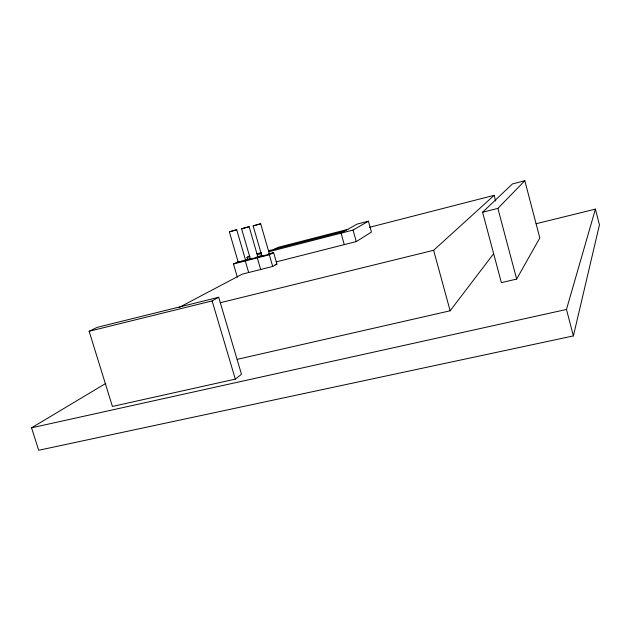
<?xml version="1.0" encoding="UTF-8"?>
<svg xmlns="http://www.w3.org/2000/svg" width="631" height="631" viewBox="0 0 631 631"><rect width="100%" height="100%" fill="white"/><g stroke="black" fill="none" stroke-linecap="round" stroke-linejoin="round"><path stroke-width="0.95" d="M105.771 383.419L31.55 427.818L38.704 450.266L573.39 335.913L599.45 224.881L595.419 209.121L536.066 223.737M573.39 335.913L566.472 309.458L595.419 209.121M516.655 279.076L539.813 237.942L524.818 180.734L512.38 183.952L482.581 212.261L501.377 282.625L516.655 279.076L497.883 208.388L524.818 180.734M237.256 359.331L450.14 310.791L493.592 253.741M220.314 302.722L433.623 250.294L494.136 195.326L495.65 201.029M257.953 257.03L250.444 259.16L241.594 228.808L249.135 226.679L257.858 256.975M235.316 379.121L241.484 374.301L218.697 297.264L97.316 327.315L89.137 331.275L112.421 406.451L235.316 379.121L212.119 300.908L218.697 297.264M250.444 259.16L251.012 258.852M245.593 260.217L238.266 262.299L229.345 231.829L236.704 229.747L245.593 260.217L245.175 260.185M238.266 262.299L238.833 261.991M269.453 254.088L261.944 256.186L253.149 225.874L260.674 223.76L269.453 254.088L267.844 254.269M261.944 256.186L262.614 255.847M276.212 261.889L356.255 241.586L371.454 232.058L368.417 221.173L357.067 224.108L341.079 233.155L344.305 244.615M249.135 226.679L241.594 228.808M268.853 251.73L353.029 230.086L368.417 221.173M236.704 229.747L229.345 231.829M179.07 307.486L242.17 274.162L272.695 266.448L276.93 264.113L273.602 252.613L269.027 253.78M237.359 277.23L233.478 263.995L269.327 254.814L273.602 252.613M260.674 223.76L253.181 225.914M274.304 249.3L278.239 247.305L347.728 229.392M233.478 263.995L238.132 261.707M247.549 259.238L246.997 257.353L249.624 256.06M251.635 258.607L252.424 258.331M239.457 261.755L240.237 261.486M241.137 261.202L242.083 260.918M256.88 253.78L261.463 252.605M268.798 250.712L344.487 231.23M246.997 257.353L249.852 256.62M257.456 254.664L261.258 253.686M369.498 227.318L494.136 195.326M245.333 259.862L249.829 258.71L245.301 260.966L248.677 272.513M258.055 256.596L261.715 255.658L257.306 257.89L260.682 269.476M275.1 264.57L276.93 264.113M482.581 212.261L497.883 208.388M89.137 331.275L212.119 300.908M31.55 427.818L566.472 309.458M256.17 257.274L256.927 257.101M243.889 260.445L244.623 260.28M269.327 254.814L272.695 266.448M353.029 230.086L356.255 241.586M433.623 250.294L450.14 310.791"/></g></svg>
